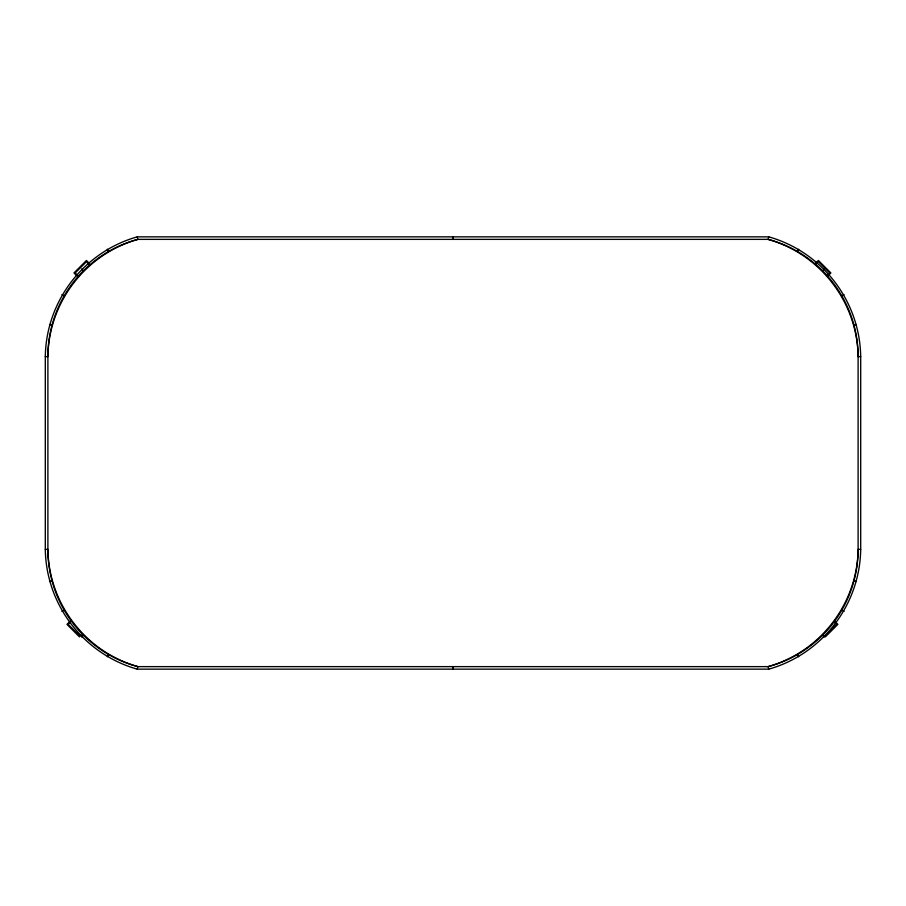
<?xml version="1.0" encoding="UTF-8"?>
<svg xmlns="http://www.w3.org/2000/svg" width="906" height="906" viewBox="0 0 906 906"><rect width="100%" height="100%" fill="white"/><g stroke="black" fill="none" stroke-linecap="round" stroke-linejoin="round"><path stroke-width="1.36" d="M45.3 356.624C46.138 300.962 83.658 252.072 137.214 236.851L768.786 236.851C822.342 252.072 859.862 300.962 860.7 356.624L860.7 549.376C859.862 605.038 822.342 653.928 768.786 669.149L137.214 669.149C83.658 653.928 46.138 605.038 45.3 549.376L45.3 356.624L47.893 356.624A121.404 121.404 0 0 1 137.882 239.365L768.118 239.365C820.349 254.042 857.438 302.377 858.107 356.624L858.107 549.376C857.438 603.623 820.349 651.958 768.118 666.635L137.882 666.635C85.651 651.958 48.562 603.623 47.893 549.376L47.893 356.624C48.562 302.377 85.651 254.042 137.882 239.365L137.214 236.851M137.214 669.149L137.882 666.635A121.404 121.404 0 0 1 47.893 549.376L45.3 549.376M768.786 236.851L768.118 239.365A121.404 121.404 0 0 1 858.107 356.624L860.7 356.624M107.304 656.759L108.595 654.506M797.405 251.494L798.696 249.241M70.645 620.701L66.965 624.37L79.445 636.85L81.291 635.015M70.124 622.445L68.199 624.37L79.445 635.627M81.619 637.054L83.454 635.219M815.638 263.227L818.401 260.475L830.881 272.955L828.118 275.707M816.465 263.635L818.401 261.698L829.647 272.955L827.722 274.892M822.546 270.781L824.381 268.946M825.389 635.627L836.646 624.37L834.709 622.445M825.389 636.85L837.88 624.37L835.117 621.618M61.914 611.369L64.167 610.078M841.833 295.922L844.086 294.631M853.962 325.209L856.476 324.529M49.524 581.471L52.038 580.791M860.7 549.376L858.107 549.376A121.404 121.404 0 0 1 768.118 666.635L768.786 669.149M49.524 324.529L52.038 325.209M853.962 580.791L856.476 581.471M841.833 610.078L844.086 611.369M61.914 294.631L64.167 295.922M822.546 635.219L824.381 637.054M89.196 263.227L86.444 260.475L73.964 272.955L76.716 275.707M89.048 264.303L86.444 261.698L75.187 272.955L77.791 275.56M81.619 268.946L83.454 270.781M797.405 654.506L798.696 656.759M107.304 249.241L108.595 251.494M453 236.851L453 239.365M453 666.635L453 669.149"/></g></svg>
